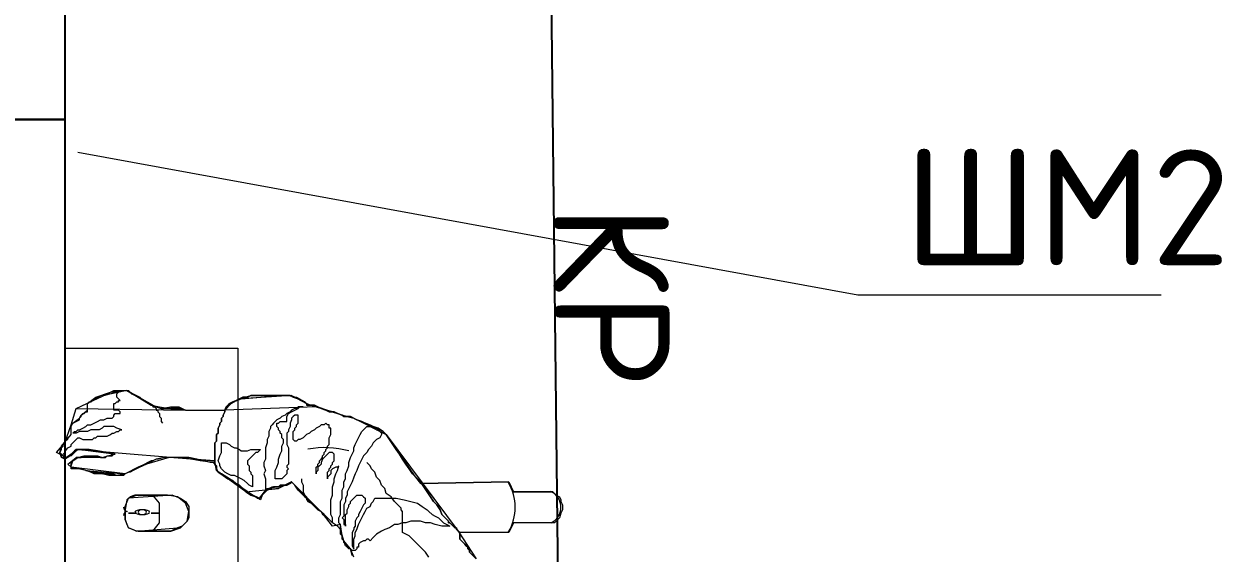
# Model space of a CAD drawing. Header units: millimetres. Extents: x 3050 to 430575, y -569542 to 36130.
# Drawn here: x 313897 to 315200, y -470818 to -470242 of the extents above; entities that cross this region are included whole.
import ezdxf

# ---------------------------------------------------------------- set-up
doc = ezdxf.new("R2010")
doc.units = ezdxf.units.MM
doc.layers.add('PDF _Геометрия', color=7, linetype='Continuous')
doc.layers.add('PDF _Текст', color=7, linetype='Continuous')
doc.styles.add('PDF ISOCPEUR', font='isocpeur.ttf')

# ---------------------------------------------------------------- blocks, each defined once
blk = doc.blocks.new('ТХ3 4 этаж')
at = {"color": 5, "lineweight": 25}
blk.add_line((45400.7, -55766.4), (45434.8, -58730), dxfattribs=at)
at = {"layer": 'PDF _Геометрия', "color": 5, "lineweight": 25}
for points in [[(44349.4, -54125.5), (44349.4, -56643.6), (43006.9, -56643.6), (43006.9, -54125.5)], [(44349.4, -56643.6), (44349.4, -59161.8), (43006.9, -59161.8), (43006.9, -56643.6)]]:
    blk.add_lwpolyline(points, close=True, dxfattribs=at)
at = {"layer": 'PDF _Геометрия', "color": 5, "lineweight": 9}
blk.add_lwpolyline([(44377.8, -56714.7), (46074.8, -57024.8), (46734.8, -57024.8)], dxfattribs=at)
at = {"layer": 'PDF _Геометрия', "color": 5, "lineweight": 0}
for points in [[(44349.4, -57140.9), (44725.9, -57140.9)], [(44974.5, -57591.9), (44971, -57577.7), (44956.8, -57560), (44949.7, -57535.1), (44942.6, -57528), (44931.9, -57520.9), (44914.1, -57503.1), (44885.7, -57478.3), (44857.3, -57449.9), (44850.2, -57439.2), (44843.1, -57432.1), (44832.4, -57439.2), (44814.7, -57442.8), (44793.4, -57446.3), (44786.3, -57453.4), (44779.2, -57460.5), (44775.6, -57471.2), (44757.9, -57460.5), (44736.6, -57446.3), (44708.1, -57425), (44690.4, -57414.4), (44683.3, -57410.8), (44676.2, -57393), (44672.6, -57389.5), (44644.2, -57385.9), (44605.1, -57378.8), (44583.8, -57378.8), (44566.1, -57378.8), (44548.3, -57382.4), (44534.1, -57389.5), (44509.2, -57400.1), (44480.8, -57414.4), (44463.1, -57417.9), (44445.3, -57417.9), (44431.1, -57414.4), (44406.2, -57410.8), (44395.6, -57407.2), (44384.9, -57403.7), (44370.7, -57403.7), (44363.6, -57403.7), (44363.6, -57396.6), (44367.2, -57385.9), (44377.8, -57378.8), (44392, -57375.3), (44409.8, -57375.3), (44427.6, -57378.8), (44431.1, -57378.8), (44456, -57371.7), (44441.8, -57368.2), (44420.5, -57364.6), (44402.7, -57361.1), (44377.8, -57361.1), (44370.7, -57368.2), (44367.2, -57371.7), (44356.5, -57378.8), (44349.4, -57382.4), (44342.3, -57378.8), (44338.8, -57368.2), (44342.3, -57354), (44363.6, -57329.1), (44363.6, -57311.4), (44367.2, -57304.3), (44381.4, -57293.6), (44384.9, -57286.5), (44399.1, -57275.8), (44399.1, -57268.7), (44399.1, -57261.6), (44416.9, -57247.4), (44448.9, -57236.8), (44470.2, -57233.2), (44484.4, -57233.2), (44509.2, -57247.4), (44537.7, -57265.2), (44555.4, -57268.7), (44576.7, -57272.3), (44594.5, -57268.7), (44601.6, -57272.3), (44612.2, -57275.8), (44644.2, -57275.8), (44697.5, -57275.8), (44711.7, -57261.6), (44729.4, -57251), (44754.3, -57243.9), (44789.8, -57243.9), (44818.2, -57243.9), (44836, -57243.9), (44853.8, -57247.4), (44871.5, -57258.1), (44875.1, -57261.6), (44875.1, -57265.2), (44885.7, -57265.2), (44892.8, -57265.2), (44899.9, -57268.7), (44921.2, -57275.8), (44935.4, -57279.4), (44953.2, -57286.5), (44956.8, -57290), (44971, -57290), (44985.2, -57297.1), (44995.8, -57300.7), (45013.6, -57307.8), (45027.8, -57314.9), (45042, -57322), (45045.6, -57325.6), (45049.1, -57329.1), (45088.2, -57385.9), (45109.5, -57417.9), (45123.7, -57435.7), (45315.5, -57432.1), (45326.1, -57453.4), (45411.4, -57453.4), (45418.5, -57460.5), (45425.6, -57464.1), (45429.1, -57471.2), (45429.1, -57474.7), (45432.7, -57481.8), (45432.7, -57492.5), (45429.1, -57499.6), (45425.6, -57510.2), (45418.5, -57517.4), (45414.9, -57520.9), (45411.4, -57520.9), (45326.1, -57520.9), (45315.5, -57542.2), (45208.9, -57542.2), (45208.9, -57549.3), (45208.9, -57556.4), (45219.6, -57567.1), (45226.7, -57574.2), (45230.2, -57581.3), (45230.2, -57584.8), (45244.4, -57599)], [(44978.1, -57595.5), (44971, -57577.7), (44960.3, -57570.6), (44953.2, -57549.3), (44949.7, -57524.5), (44931.9, -57528), (44910.6, -57499.6), (44843.1, -57432.1), (44814.7, -57446.3), (44786.3, -57449.9), (44772.1, -57467.6), (44743.7, -57453.4), (44679.7, -57407.2), (44676.2, -57385.9), (44576.7, -57378.8), (44527, -57393), (44480.8, -57414.4), (44466.6, -57417.9), (44431.1, -57414.4), (44413.3, -57414.4), (44406.2, -57410.8), (44395.6, -57407.2), (44363.6, -57400.1), (44356.5, -57393), (44374.3, -57378.8), (44420.5, -57375.3), (44431.1, -57378.8), (44456, -57371.7), (44377.8, -57361.1), (44353, -57378.8), (44331.7, -57368.2), (44349.4, -57346.9), (44363.6, -57307.8), (44374.3, -57272.3), (44434.7, -57243.9), (44473.7, -57233.2), (44484.4, -57233.2), (44541.2, -57265.2), (44559, -57272.3), (44580.3, -57268.7), (44601.6, -57272.3), (44612.2, -57275.8), (44697.5, -57275.8), (44708.1, -57261.6), (44733, -57251), (44818.2, -57243.9), (44843.1, -57243.9), (44875.1, -57261.6), (44885.7, -57265.2), (44896.4, -57268.7), (44942.6, -57282.9), (44963.9, -57290), (44978.1, -57293.6), (45049.1, -57329.1), (45205.4, -57538.7), (45244.4, -57599)], [(44676.2, -57354), (44676.2, -57389.5), (44665.5, -57389.5), (44651.3, -57385.9), (44637.1, -57382.4), (44619.3, -57378.8), (44601.6, -57378.8), (44583.8, -57378.8), (44566.1, -57378.8), (44551.9, -57382.4), (44548.3, -57382.4), (44541.2, -57385.9), (44537.7, -57385.9), (44530.6, -57389.5), (44523.5, -57393), (44516.3, -57396.6), (44512.8, -57400.1), (44505.7, -57403.7), (44498.6, -57407.2), (44491.5, -57410.8), (44487.9, -57410.8), (44480.8, -57414.4), (44477.3, -57417.9), (44470.2, -57417.9), (44466.6, -57417.9), (44463.1, -57417.9), (44452.4, -57414.4), (44438.2, -57414.4), (44424, -57410.8), (44406.2, -57410.8), (44395.6, -57407.2), (44384.9, -57403.7), (44374.3, -57403.7), (44367.2, -57403.7), (44363.6, -57400.1), (44363.6, -57396.6), (44363.6, -57389.5), (44367.2, -57385.9), (44370.7, -57382.4), (44377.8, -57378.8), (44384.9, -57378.8), (44399.1, -57375.3), (44409.8, -57375.3), (44420.5, -57375.3), (44431.1, -57378.8), (44434.7, -57378.8), (44438.2, -57378.8), (44441.8, -57375.3), (44448.9, -57375.3), (44452.4, -57375.3), (44456, -57371.7), (44459.5, -57371.7), (44441.8, -57368.2), (44420.5, -57364.6), (44395.6, -57361.1), (44377.8, -57361.1), (44374.3, -57361.1), (44374.3, -57364.6), (44370.7, -57368.2), (44367.2, -57371.7), (44363.6, -57375.3), (44360.1, -57375.3), (44356.5, -57378.8), (44353, -57378.8), (44349.4, -57378.8), (44345.9, -57375.3), (44345.9, -57371.7), (44349.4, -57368.2), (44349.4, -57364.6), (44353, -57361.1), (44356.5, -57357.5), (44363.6, -57354), (44363.6, -57350.4), (44367.2, -57346.9), (44370.7, -57343.3), (44374.3, -57339.8), (44377.8, -57336.2), (44381.4, -57336.2), (44388.5, -57339.8), (44399.1, -57339.8), (44409.8, -57339.8), (44413.3, -57336.2), (44416.9, -57336.2), (44420.5, -57332.7), (44424, -57332.7), (44427.6, -57332.7), (44434.7, -57332.7), (44438.2, -57332.7), (44441.8, -57332.7), (44448.9, -57329.1), (44452.4, -57325.6), (44456, -57325.6), (44463.1, -57322), (44466.6, -57322), (44470.2, -57318.5), (44473.7, -57318.5), (44463.1, -57314.9), (44456, -57311.4), (44448.9, -57311.4), (44441.8, -57311.4), (44438.2, -57311.4), (44434.7, -57311.4), (44431.1, -57314.9), (44424, -57318.5), (44420.5, -57318.5), (44413.3, -57318.5), (44406.2, -57318.5), (44399.1, -57322), (44388.5, -57322), (44381.4, -57322), (44374.3, -57325.6), (44367.2, -57325.6), (44370.7, -57322), (44374.3, -57322), (44377.8, -57318.5), (44381.4, -57318.5), (44388.5, -57314.9), (44395.6, -57311.4), (44399.1, -57307.8), (44406.2, -57307.8), (44413.3, -57304.3), (44420.5, -57300.7), (44427.6, -57297.1), (44434.7, -57297.1), (44441.8, -57293.6), (44445.3, -57293.6), (44448.9, -57293.6), (44452.4, -57293.6), (44456, -57290), (44456, -57286.5), (44459.5, -57282.9), (44463.1, -57282.9), (44466.6, -57282.9), (44470.2, -57282.9), (44470.2, -57279.4), (44466.6, -57275.8), (44463.1, -57275.8), (44459.5, -57275.8), (44456, -57275.8), (44456, -57268.7), (44456, -57261.6), (44459.5, -57261.6), (44463.1, -57258.1), (44466.6, -57258.1), (44466.6, -57254.5), (44470.2, -57254.5), (44466.6, -57251), (44463.1, -57247.4), (44463.1, -57243.9), (44463.1, -57240.3), (44466.6, -57236.8), (44473.7, -57233.2), (44487.9, -57233.2), (44491.5, -57236.8), (44498.6, -57240.3), (44505.7, -57243.9), (44512.8, -57247.4), (44519.9, -57254.5), (44527, -57258.1), (44534.1, -57261.6), (44541.2, -57265.2), (44541.2, -57268.7), (44544.8, -57268.7), (44548.3, -57272.3), (44548.3, -57275.8), (44551.9, -57275.8), (44551.9, -57279.4), (44555.4, -57282.9), (44555.4, -57286.5), (44555.4, -57290), (44559, -57293.6), (44559, -57297.1), (44559, -57300.7), (44562.5, -57304.3)], [(44541.2, -57265.2), (44484.4, -57233.2), (44434.7, -57243.9)], [(45244.4, -57599), (45230.2, -57584.8), (45230.2, -57581.3), (45226.7, -57577.7), (45226.7, -57574.2), (45223.1, -57570.6), (45219.6, -57567.1), (45216, -57563.5), (45212.5, -57560), (45208.9, -57556.4), (45208.9, -57552.9), (45208.9, -57545.8), (45208.9, -57542.2), (45205.4, -57538.7), (45201.8, -57535.1), (45201.8, -57531.6), (45198.3, -57531.6), (45194.7, -57528), (45191.2, -57524.5), (45187.6, -57520.9), (45184.1, -57520.9), (45184.1, -57517.4), (45180.5, -57513.8), (45177, -57510.2), (45173.4, -57506.7), (45169.9, -57503.1), (45166.3, -57492.5), (45159.2, -57481.8), (45152.1, -57474.7), (45145, -57464.1), (45137.9, -57453.4), (45130.8, -57442.8), (45123.7, -57432.1), (45113, -57421.5), (45105.9, -57414.4), (45098.8, -57403.7), (45091.7, -57393), (45084.6, -57382.4), (45077.5, -57371.7), (45070.4, -57361.1), (45063.3, -57350.4), (45056.2, -57339.8), (45049.1, -57329.1), (45042, -57322), (45031.3, -57314.9), (45020.7, -57311.4), (45010, -57307.8), (44995.8, -57300.7), (44985.2, -57297.1), (44971, -57290), (44956.8, -57290), (44953.2, -57286.5), (44942.6, -57282.9), (44935.4, -57279.4), (44924.8, -57279.4), (44917.7, -57275.8), (44907, -57272.3), (44899.9, -57268.7), (44892.8, -57265.2), (44878.6, -57265.2), (44875.1, -57261.6), (44871.5, -57258.1), (44864.4, -57254.5), (44857.3, -57251), (44846.7, -57247.4), (44839.6, -57243.9), (44832.4, -57243.9), (44825.3, -57243.9), (44818.2, -57243.9), (44811.1, -57243.9), (44800.5, -57243.9), (44793.4, -57243.9), (44782.7, -57243.9), (44775.6, -57243.9), (44765, -57243.9), (44754.3, -57243.9), (44747.2, -57247.4), (44736.6, -57247.4), (44729.4, -57251), (44722.3, -57254.5), (44715.2, -57258.1), (44708.1, -57261.6), (44701, -57268.7), (44697.5, -57275.8), (44697.5, -57279.4), (44693.9, -57286.5), (44693.9, -57290), (44690.4, -57293.6), (44690.4, -57300.7), (44686.8, -57304.3), (44686.8, -57307.8), (44683.3, -57314.9), (44683.3, -57318.5), (44683.3, -57325.6), (44679.7, -57329.1), (44679.7, -57336.2), (44679.7, -57339.8), (44679.7, -57343.3), (44676.2, -57346.9), (44676.2, -57354), (44676.2, -57357.5), (44676.2, -57361.1), (44676.2, -57368.2), (44676.2, -57371.7), (44676.2, -57375.3), (44676.2, -57378.8), (44676.2, -57382.4), (44676.2, -57389.5), (44676.2, -57393), (44679.7, -57396.6), (44679.7, -57400.1), (44679.7, -57403.7), (44679.7, -57407.2), (44683.3, -57410.8), (44693.9, -57417.9), (44704.6, -57425), (44715.2, -57428.6), (44722.3, -57435.7), (44729.4, -57439.2), (44736.6, -57446.3), (44743.7, -57453.4), (44754.3, -57460.5), (44765, -57464.1), (44768.5, -57467.6), (44772.1, -57467.6), (44775.6, -57464.1), (44779.2, -57460.5), (44782.7, -57457), (44786.3, -57453.4), (44789.8, -57449.9), (44796.9, -57446.3), (44804, -57442.8), (44807.6, -57442.8), (44814.7, -57442.8), (44818.2, -57439.2), (44825.3, -57439.2), (44832.4, -57439.2), (44839.6, -57435.7), (44843.1, -57432.1), (44853.8, -57442.8), (44857.3, -57446.3), (44860.9, -57453.4), (44864.4, -57457), (44871.5, -57464.1), (44875.1, -57467.6), (44878.6, -57474.7), (44875.1, -57467.6), (44871.5, -57464.1), (44864.4, -57457), (44860.9, -57453.4), (44857.3, -57446.3), (44853.8, -57442.8), (44843.1, -57432.1), (44839.6, -57435.7), (44832.4, -57439.2), (44825.3, -57439.2), (44818.2, -57439.2), (44814.7, -57442.8), (44807.6, -57442.8), (44804, -57442.8), (44796.9, -57446.3), (44789.8, -57449.9), (44786.3, -57453.4), (44782.7, -57457), (44779.2, -57460.5), (44775.6, -57464.1), (44772.1, -57467.6), (44768.5, -57467.6), (44765, -57464.1), (44754.3, -57460.5), (44743.7, -57453.4), (44736.6, -57446.3), (44729.4, -57439.2), (44722.3, -57435.7), (44715.2, -57428.6), (44704.6, -57425), (44693.9, -57417.9), (44683.3, -57410.8), (44679.7, -57407.2), (44679.7, -57403.7), (44679.7, -57400.1), (44679.7, -57396.6), (44676.2, -57393), (44676.2, -57389.5), (44676.2, -57382.4), (44676.2, -57378.8), (44676.2, -57375.3), (44676.2, -57371.7), (44676.2, -57368.2), (44676.2, -57361.1), (44676.2, -57357.5), (44676.2, -57354), (44676.2, -57346.9), (44679.7, -57343.3), (44679.7, -57339.8), (44679.7, -57336.2), (44679.7, -57329.1), (44683.3, -57325.6), (44683.3, -57318.5), (44683.3, -57314.9), (44686.8, -57307.8), (44686.8, -57304.3), (44690.4, -57300.7), (44690.4, -57293.6), (44693.9, -57290), (44693.9, -57286.5), (44697.5, -57279.4), (44697.5, -57275.8), (44701, -57268.7), (44708.1, -57261.6), (44715.2, -57258.1), (44722.3, -57254.5), (44729.4, -57251), (44736.6, -57247.4), (44747.2, -57247.4), (44754.3, -57243.9), (44765, -57243.9), (44775.6, -57243.9), (44782.7, -57243.9), (44793.4, -57243.9), (44800.5, -57243.9), (44811.1, -57243.9), (44818.2, -57243.9), (44825.3, -57243.9), (44832.4, -57243.9), (44839.6, -57243.9), (44846.7, -57247.4), (44857.3, -57251), (44864.4, -57254.5), (44871.5, -57258.1), (44875.1, -57261.6), (44878.6, -57265.2), (44892.8, -57265.2), (44899.9, -57268.7), (44907, -57272.3), (44917.7, -57275.8), (44924.8, -57279.4), (44935.4, -57279.4), (44942.6, -57282.9), (44953.2, -57286.5), (44956.8, -57290), (44971, -57290), (44985.2, -57297.1), (44995.8, -57300.7), (45010, -57307.8), (45020.7, -57311.4), (45031.3, -57314.9), (45042, -57322), (45049.1, -57329.1), (45056.2, -57339.8), (45063.3, -57350.4), (45070.4, -57361.1), (45077.5, -57371.7), (45084.6, -57382.4), (45091.7, -57393), (45098.8, -57403.7), (45105.9, -57414.4), (45113, -57421.5), (45123.7, -57432.1), (45130.8, -57442.8), (45137.9, -57453.4), (45145, -57464.1), (45152.1, -57474.7), (45159.2, -57481.8), (45166.3, -57492.5), (45169.9, -57503.1), (45173.4, -57506.7), (45177, -57510.2), (45180.5, -57513.8), (45184.1, -57517.4), (45184.1, -57520.9), (45187.6, -57520.9), (45191.2, -57524.5), (45194.7, -57528), (45198.3, -57531.6), (45201.8, -57531.6), (45201.8, -57535.1), (45205.4, -57538.7), (45208.9, -57542.2), (45208.9, -57545.8), (45208.9, -57552.9), (45208.9, -57556.4), (45212.5, -57560), (45216, -57563.5), (45219.6, -57567.1), (45223.1, -57570.6), (45226.7, -57574.2), (45226.7, -57577.7), (45230.2, -57581.3), (45230.2, -57584.8), (45244.4, -57599)], [(44843.1, -57243.9), (44733, -57251)], [(44374.3, -57272.3), (44612.2, -57275.8), (44559, -57272.3), (44601.6, -57272.3)], [(44896.4, -57268.7), (44697.5, -57275.8)], [(44377.8, -57361.1), (44676.2, -57385.9)], [(44431.1, -57378.8), (44374.3, -57378.8)], [(45141.4, -57595.5), (45134.3, -57584.8), (45127.2, -57577.7), (45116.6, -57567.1), (45109.5, -57560), (45098.8, -57549.3), (45084.6, -57542.2), (45084.6, -57538.7), (45084.6, -57535.1), (45084.6, -57531.6), (45084.6, -57528), (45084.6, -57524.5), (45084.6, -57520.9), (45084.6, -57517.4), (45084.6, -57513.8), (45084.6, -57510.2), (45084.6, -57506.7), (45084.6, -57503.1), (45084.6, -57499.6), (45084.6, -57496), (45081.1, -57492.5), (45081.1, -57488.9), (45077.5, -57485.4), (45066.9, -57474.7), (45059.8, -57464.1), (45049.1, -57457), (45045.6, -57446.3), (45038.4, -57439.2), (45034.9, -57428.6), (45027.8, -57421.5), (45024.2, -57410.8), (45017.1, -57403.7), (45013.6, -57396.6), (45006.5, -57389.5)], [(44406.2, -57410.8), (44431.1, -57414.4), (44395.6, -57407.2), (44480.8, -57414.4), (44363.6, -57400.1)], [(44743.7, -57453.4), (44814.7, -57446.3)], [(44864.4, -57425), (44864.4, -57432.1), (44868, -57439.2), (44868, -57446.3), (44868, -57453.4), (44871.5, -57460.5), (44875.1, -57464.1), (44875.1, -57471.2)], [(45315.5, -57432.1), (45123.7, -57435.7)], [(44562.5, -57538.7), (44509.2, -57538.7), (44580.3, -57538.7), (44601.6, -57531.6), (44615.8, -57517.4), (44619.3, -57496), (44612.2, -57478.3), (44594.5, -57464.1), (44573.2, -57460.5), (44562.5, -57460.5), (44559, -57460.5), (44537.7, -57460.5), (44516.3, -57460.5), (44505.7, -57460.5), (44502.1, -57460.5), (44491.5, -57464.1), (44484.4, -57471.2), (44480.8, -57492.5), (44480.8, -57513.8), (44484.4, -57524.5), (44487.9, -57531.6), (44498.6, -57535.1), (44505.7, -57538.7)], [(44487.9, -57531.6), (44480.8, -57513.8), (44480.8, -57485.4), (44487.9, -57467.6), (44505.7, -57460.5), (44562.5, -57460.5)], [(44583.8, -57460.5), (44487.9, -57467.6)], [(44541.2, -57538.7), (44555.4, -57520.9), (44555.4, -57478.3), (44541.2, -57460.5)], [(45411.4, -57453.4), (45326.1, -57453.4)], [(44487.9, -57499.6), (44505.7, -57499.6), (44487.9, -57499.6)], [(44537.7, -57499.6), (44555.4, -57499.6), (44537.7, -57499.6)], [(45411.4, -57520.9), (45326.1, -57520.9)], [(44580.3, -57538.7), (44505.7, -57538.7), (44594.5, -57531.6)], [(45315.5, -57542.2), (45208.9, -57542.2)]]:
    blk.add_lwpolyline(points, dxfattribs=at)
at = {"layer": 'PDF _Геометрия', "color": 5, "lineweight": 9}
blk.add_lwpolyline([(44349.4, -57140.9), (44725.9, -57140.9), (44725.9, -58668.1), (44349.4, -58668.1)], close=True, dxfattribs=at)
at = {"layer": 'PDF _Геометрия', "color": 5, "lineweight": 0}
for points in [[(44697.5, -57275.8), (44697.5, -57279.4), (44693.9, -57286.5), (44693.9, -57290), (44690.4, -57293.6), (44690.4, -57300.7), (44686.8, -57304.3), (44686.8, -57307.8), (44683.3, -57314.9), (44683.3, -57318.5), (44683.3, -57325.6), (44679.7, -57329.1), (44679.7, -57336.2), (44679.7, -57339.8), (44679.7, -57343.3), (44676.2, -57346.9), (44676.2, -57354), (44676.2, -57357.5), (44676.2, -57361.1), (44676.2, -57364.6), (44676.2, -57371.7), (44676.2, -57375.3), (44676.2, -57382.4), (44676.2, -57385.9), (44676.2, -57389.5), (44665.5, -57389.5), (44651.3, -57385.9), (44637.1, -57382.4), (44619.3, -57378.8), (44601.6, -57378.8), (44583.8, -57378.8), (44566.1, -57378.8), (44551.9, -57382.4), (44548.3, -57382.4), (44541.2, -57385.9), (44537.7, -57385.9), (44530.6, -57389.5), (44523.5, -57393), (44516.3, -57396.6), (44512.8, -57400.1), (44505.7, -57403.7), (44498.6, -57407.2), (44491.5, -57410.8), (44487.9, -57410.8), (44480.8, -57414.4), (44477.3, -57417.9), (44470.2, -57417.9), (44466.6, -57417.9), (44463.1, -57417.9), (44452.4, -57414.4), (44438.2, -57414.4), (44424, -57410.8), (44406.2, -57410.8), (44395.6, -57407.2), (44384.9, -57403.7), (44374.3, -57403.7), (44367.2, -57403.7), (44363.6, -57400.1), (44363.6, -57396.6), (44363.6, -57389.5), (44367.2, -57385.9), (44370.7, -57382.4), (44377.8, -57378.8), (44384.9, -57378.8), (44399.1, -57375.3), (44409.8, -57375.3), (44420.5, -57375.3), (44431.1, -57378.8), (44434.7, -57378.8), (44438.2, -57378.8), (44441.8, -57375.3), (44448.9, -57375.3), (44452.4, -57375.3), (44456, -57371.7), (44459.5, -57371.7), (44441.8, -57368.2), (44420.5, -57364.6), (44395.6, -57361.1), (44377.8, -57361.1), (44374.3, -57361.1), (44370.7, -57364.6), (44367.2, -57368.2), (44367.2, -57371.7), (44360.1, -57375.3), (44356.5, -57378.8), (44353, -57378.8), (44349.4, -57382.4), (44345.9, -57378.8), (44342.3, -57378.8), (44342.3, -57375.3), (44342.3, -57371.7), (44338.8, -57368.2), (44342.3, -57361.1), (44342.3, -57357.5), (44345.9, -57354), (44345.9, -57350.4), (44349.4, -57346.9), (44349.4, -57343.3), (44353, -57339.8), (44356.5, -57339.8), (44356.5, -57336.2), (44360.1, -57332.7), (44363.6, -57329.1), (44363.6, -57325.6), (44363.6, -57322), (44363.6, -57318.5), (44363.6, -57314.9), (44363.6, -57311.4), (44363.6, -57307.8), (44367.2, -57304.3), (44381.4, -57297.1), (44381.4, -57293.6), (44384.9, -57290), (44384.9, -57286.5), (44388.5, -57282.9), (44392, -57282.9), (44395.6, -57279.4), (44399.1, -57279.4), (44399.1, -57275.8), (44399.1, -57272.3), (44399.1, -57268.7), (44399.1, -57265.2), (44399.1, -57261.6), (44402.7, -57258.1), (44406.2, -57258.1), (44409.8, -57254.5), (44416.9, -57251), (44420.5, -57247.4), (44427.6, -57247.4), (44434.7, -57243.9), (44441.8, -57240.3), (44448.9, -57236.8), (44456, -57233.2), (44463.1, -57233.2), (44470.2, -57233.2), (44477.3, -57233.2), (44480.8, -57233.2), (44487.9, -57233.2), (44495, -57240.3), (44505.7, -57243.9), (44516.3, -57251), (44527, -57258.1), (44537.7, -57265.2), (44548.3, -57268.7), (44559, -57272.3), (44573.2, -57272.3), (44580.3, -57268.7), (44583.8, -57268.7), (44587.4, -57268.7), (44590.9, -57268.7), (44594.5, -57268.7), (44598, -57268.7), (44605.1, -57272.3), (44612.2, -57275.8), (44622.9, -57275.8), (44633.6, -57275.8), (44644.2, -57275.8), (44654.9, -57275.8), (44665.5, -57275.8), (44676.2, -57275.8), (44686.8, -57275.8)], [(44697.5, -57275.8), (44697.5, -57279.4), (44693.9, -57286.5), (44693.9, -57290), (44690.4, -57293.6), (44690.4, -57300.7), (44686.8, -57304.3), (44686.8, -57307.8), (44683.3, -57314.9), (44683.3, -57318.5), (44683.3, -57325.6), (44679.7, -57329.1), (44679.7, -57336.2), (44679.7, -57339.8), (44679.7, -57343.3), (44676.2, -57346.9), (44676.2, -57354), (44676.2, -57357.5), (44676.2, -57361.1), (44676.2, -57364.6), (44676.2, -57371.7), (44676.2, -57375.3), (44676.2, -57382.4), (44676.2, -57385.9), (44676.2, -57389.5), (44665.5, -57389.5), (44651.3, -57385.9), (44637.1, -57382.4), (44619.3, -57378.8), (44601.6, -57378.8), (44583.8, -57378.8), (44566.1, -57378.8), (44551.9, -57382.4), (44548.3, -57382.4), (44541.2, -57385.9), (44537.7, -57385.9), (44530.6, -57389.5), (44523.5, -57393), (44516.3, -57396.6), (44512.8, -57400.1), (44505.7, -57403.7), (44498.6, -57407.2), (44491.5, -57410.8), (44487.9, -57410.8), (44480.8, -57414.4), (44477.3, -57417.9), (44470.2, -57417.9), (44466.6, -57417.9), (44463.1, -57417.9), (44452.4, -57414.4), (44438.2, -57414.4), (44424, -57410.8), (44406.2, -57410.8), (44395.6, -57407.2), (44384.9, -57403.7), (44374.3, -57403.7), (44367.2, -57403.7), (44363.6, -57400.1), (44363.6, -57396.6), (44363.6, -57389.5), (44367.2, -57385.9), (44370.7, -57382.4), (44377.8, -57378.8), (44384.9, -57378.8), (44399.1, -57375.3), (44409.8, -57375.3), (44420.5, -57375.3), (44431.1, -57378.8), (44434.7, -57378.8), (44438.2, -57378.8), (44441.8, -57375.3), (44448.9, -57375.3), (44452.4, -57375.3), (44456, -57371.7), (44459.5, -57371.7), (44441.8, -57368.2), (44420.5, -57364.6), (44395.6, -57361.1), (44377.8, -57361.1), (44374.3, -57361.1), (44370.7, -57364.6), (44367.2, -57368.2), (44367.2, -57371.7), (44360.1, -57375.3), (44356.5, -57378.8), (44353, -57378.8), (44349.4, -57382.4), (44345.9, -57378.8), (44342.3, -57378.8), (44342.3, -57375.3), (44342.3, -57371.7), (44338.8, -57368.2), (44342.3, -57361.1), (44342.3, -57357.5), (44345.9, -57354), (44345.9, -57350.4), (44349.4, -57346.9), (44349.4, -57343.3), (44353, -57339.8), (44356.5, -57339.8), (44356.5, -57336.2), (44360.1, -57332.7), (44363.6, -57329.1), (44363.6, -57325.6), (44363.6, -57322), (44363.6, -57318.5), (44363.6, -57314.9), (44363.6, -57311.4), (44363.6, -57307.8), (44367.2, -57304.3), (44381.4, -57297.1), (44381.4, -57293.6), (44384.9, -57290), (44384.9, -57286.5), (44388.5, -57282.9), (44392, -57282.9), (44395.6, -57279.4), (44399.1, -57279.4), (44399.1, -57275.8), (44399.1, -57272.3), (44399.1, -57268.7), (44399.1, -57265.2), (44399.1, -57261.6), (44402.7, -57258.1), (44406.2, -57258.1), (44409.8, -57254.5), (44416.9, -57251), (44420.5, -57247.4), (44427.6, -57247.4), (44434.7, -57243.9), (44441.8, -57240.3), (44448.9, -57236.8), (44456, -57233.2), (44463.1, -57233.2), (44470.2, -57233.2), (44477.3, -57233.2), (44480.8, -57233.2), (44487.9, -57233.2), (44495, -57240.3), (44505.7, -57243.9), (44516.3, -57251), (44527, -57258.1), (44537.7, -57265.2), (44548.3, -57268.7), (44559, -57272.3), (44573.2, -57272.3), (44580.3, -57268.7), (44583.8, -57268.7), (44587.4, -57268.7), (44590.9, -57268.7), (44594.5, -57268.7), (44598, -57268.7), (44605.1, -57272.3), (44612.2, -57275.8), (44622.9, -57275.8), (44633.6, -57275.8), (44644.2, -57275.8), (44654.9, -57275.8), (44665.5, -57275.8), (44676.2, -57275.8), (44686.8, -57275.8)], [(44931.9, -57520.9), (44931.9, -57510.2), (44928.3, -57503.1), (44928.3, -57471.2), (44931.9, -57460.5), (44931.9, -57453.4), (44931.9, -57442.8), (44935.4, -57432.1), (44935.4, -57425), (44939, -57414.4), (44942.6, -57407.2), (44946.1, -57396.6), (44942.6, -57400.1), (44939, -57400.1), (44931.9, -57403.7), (44928.3, -57407.2), (44928.3, -57414.4), (44924.8, -57417.9), (44921.2, -57421.5), (44921.2, -57425), (44921.2, -57421.5), (44921.2, -57417.9), (44921.2, -57414.4), (44921.2, -57410.8), (44924.8, -57407.2), (44924.8, -57403.7), (44928.3, -57400.1), (44928.3, -57396.6), (44931.9, -57393), (44931.9, -57389.5), (44935.4, -57385.9), (44935.4, -57382.4), (44935.4, -57378.8), (44935.4, -57375.3), (44935.4, -57371.7), (44931.9, -57368.2), (44928.3, -57368.2), (44924.8, -57368.2), (44921.2, -57371.7), (44917.7, -57375.3), (44914.1, -57378.8), (44910.6, -57382.4), (44907, -57389.5), (44907, -57393), (44903.5, -57396.6), (44899.9, -57400.1), (44899.9, -57403.7), (44899.9, -57407.2), (44896.4, -57410.8), (44896.4, -57414.4), (44896.4, -57410.8), (44896.4, -57407.2), (44896.4, -57403.7), (44896.4, -57400.1), (44899.9, -57396.6), (44899.9, -57393), (44903.5, -57389.5), (44903.5, -57385.9), (44907, -57382.4), (44910.6, -57378.8), (44910.6, -57375.3), (44914.1, -57371.7), (44914.1, -57368.2), (44917.7, -57364.6), (44917.7, -57361.1), (44921.2, -57357.5), (44921.2, -57354), (44924.8, -57350.4), (44924.8, -57346.9), (44924.8, -57343.3), (44924.8, -57339.8), (44924.8, -57336.2), (44928.3, -57329.1), (44928.3, -57325.6), (44928.3, -57322), (44928.3, -57318.5), (44928.3, -57314.9), (44924.8, -57314.9), (44924.8, -57311.4), (44924.8, -57307.8), (44921.2, -57307.8), (44917.7, -57304.3), (44914.1, -57307.8), (44907, -57307.8), (44903.5, -57311.4), (44896.4, -57314.9), (44892.8, -57318.5), (44885.7, -57322), (44882.2, -57325.6), (44875.1, -57329.1), (44871.5, -57332.7), (44868, -57336.2), (44860.9, -57339.8), (44857.3, -57339.8), (44853.8, -57343.3), (44850.2, -57343.3), (44846.7, -57339.8), (44846.7, -57336.2), (44846.7, -57332.7), (44846.7, -57329.1), (44846.7, -57322), (44850.2, -57318.5), (44850.2, -57314.9), (44853.8, -57311.4), (44853.8, -57307.8), (44857.3, -57304.3), (44857.3, -57300.7), (44857.3, -57297.1), (44857.3, -57293.6), (44857.3, -57290), (44857.3, -57286.5), (44850.2, -57286.5), (44846.7, -57290), (44843.1, -57293.6), (44843.1, -57297.1), (44839.6, -57304.3), (44839.6, -57307.8), (44839.6, -57311.4), (44836, -57318.5), (44836, -57322), (44832.4, -57325.6), (44832.4, -57332.7), (44832.4, -57336.2), (44832.4, -57339.8), (44832.4, -57346.9), (44832.4, -57350.4), (44836, -57357.5), (44836, -57361.1), (44836, -57368.2), (44836, -57371.7), (44836, -57378.8), (44836, -57382.4), (44836, -57389.5), (44836, -57393), (44832.4, -57396.6), (44832.4, -57400.1), (44836, -57403.7), (44832.4, -57407.2), (44832.4, -57410.8), (44832.4, -57414.4), (44828.9, -57417.9), (44821.8, -57425), (44814.7, -57425), (44811.1, -57425), (44807.6, -57425), (44807.6, -57421.5), (44807.6, -57417.9), (44807.6, -57410.8), (44807.6, -57407.2), (44811.1, -57400.1), (44814.7, -57389.5), (44814.7, -57382.4), (44818.2, -57371.7), (44821.8, -57364.6), (44821.8, -57354), (44825.3, -57346.9), (44825.3, -57339.8), (44821.8, -57336.2), (44821.8, -57332.7), (44821.8, -57329.1), (44818.2, -57325.6), (44818.2, -57322), (44814.7, -57318.5), (44814.7, -57314.9), (44811.1, -57311.4), (44811.1, -57307.8), (44811.1, -57304.3), (44814.7, -57304.3), (44818.2, -57300.7), (44821.8, -57300.7), (44825.3, -57300.7), (44832.4, -57300.7), (44832.4, -57293.6), (44832.4, -57290), (44836, -57282.9), (44843.1, -57279.4), (44850.2, -57275.8), (44857.3, -57272.3), (44860.9, -57268.7), (44868, -57268.7), (44864.4, -57268.7), (44857.3, -57268.7), (44853.8, -57272.3), (44850.2, -57272.3), (44843.1, -57275.8), (44839.6, -57279.4), (44832.4, -57282.9), (44828.9, -57286.5), (44821.8, -57290), (44818.2, -57293.6), (44811.1, -57297.1), (44807.6, -57300.7), (44804, -57304.3), (44800.5, -57307.8), (44796.9, -57311.4), (44796.9, -57314.9), (44793.4, -57322), (44793.4, -57332.7), (44789.8, -57339.8), (44789.8, -57346.9), (44786.3, -57357.5), (44786.3, -57364.6), (44786.3, -57371.7), (44786.3, -57382.4), (44782.7, -57389.5), (44782.7, -57396.6), (44786.3, -57407.2), (44782.7, -57414.4), (44786.3, -57425), (44786.3, -57432.1), (44786.3, -57439.2), (44786.3, -57449.9), (44789.8, -57446.3), (44793.4, -57446.3), (44800.5, -57442.8), (44807.6, -57442.8), (44814.7, -57442.8), (44821.8, -57439.2), (44832.4, -57439.2), (44843.1, -57432.1), (44853.8, -57442.8), (44857.3, -57446.3), (44860.9, -57453.4), (44864.4, -57457), (44871.5, -57464.1), (44875.1, -57467.6), (44878.6, -57474.7), (44885.7, -57478.3), (44889.3, -57481.8), (44896.4, -57488.9), (44899.9, -57492.5), (44907, -57496), (44910.6, -57503.1), (44917.7, -57506.7), (44921.2, -57510.2), (44928.3, -57517.4)], [(44974.5, -57581.3), (44971, -57577.7), (44967.4, -57577.7), (44963.9, -57574.2), (44963.9, -57570.6), (44960.3, -57567.1), (44956.8, -57563.5), (44956.8, -57560), (44953.2, -57556.4), (44953.2, -57552.9), (44953.2, -57549.3), (44949.7, -57545.8), (44949.7, -57542.2), (44949.7, -57538.7), (44949.7, -57535.1), (44949.7, -57528), (44949.7, -57524.5), (44946.1, -57520.9), (44946.1, -57513.8), (44946.1, -57510.2), (44949.7, -57503.1), (44949.7, -57496), (44949.7, -57488.9), (44949.7, -57481.8), (44949.7, -57474.7), (44953.2, -57467.6), (44953.2, -57457), (44953.2, -57449.9), (44956.8, -57442.8), (44956.8, -57432.1), (44960.3, -57425), (44960.3, -57414.4), (44963.9, -57407.2), (44967.4, -57396.6), (44967.4, -57389.5), (44971, -57378.8), (44974.5, -57371.7), (44978.1, -57364.6), (44978.1, -57357.5), (44981.6, -57350.4), (44985.2, -57343.3), (44988.7, -57336.2), (44992.3, -57329.1), (44995.8, -57322), (44999.4, -57318.5), (45002.9, -57314.9), (45006.5, -57311.4), (45010, -57311.4), (45017.1, -57311.4), (45024.2, -57314.9), (45027.8, -57318.5), (45031.3, -57318.5), (45034.9, -57322), (45038.4, -57325.6), (45038.4, -57329.1), (45034.9, -57336.2), (45027.8, -57339.8), (45020.7, -57346.9), (45017.1, -57354), (45010, -57361.1), (45006.5, -57368.2), (44999.4, -57375.3), (44995.8, -57382.4), (44992.3, -57389.5), (44988.7, -57396.6), (44985.2, -57407.2), (44981.6, -57414.4), (44978.1, -57421.5), (44974.5, -57432.1), (44971, -57439.2), (44967.4, -57446.3), (44963.9, -57453.4), (44963.9, -57460.5), (44960.3, -57467.6), (44960.3, -57474.7), (44956.8, -57481.8), (44956.8, -57488.9), (44956.8, -57496), (44956.8, -57499.6), (44956.8, -57506.7), (44953.2, -57510.2), (44956.8, -57513.8), (44956.8, -57517.4), (44956.8, -57520.9), (44956.8, -57524.5), (44960.3, -57524.5), (44960.3, -57528), (44960.3, -57520.9), (44960.3, -57517.4), (44960.3, -57513.8), (44960.3, -57506.7), (44960.3, -57503.1), (44963.9, -57499.6), (44963.9, -57496), (44963.9, -57492.5), (44967.4, -57485.4), (44967.4, -57481.8), (44971, -57478.3), (44971, -57474.7), (44974.5, -57471.2), (44978.1, -57467.6), (44981.6, -57464.1), (44985.2, -57460.5), (44995.8, -57460.5), (44999.4, -57464.1), (45002.9, -57467.6), (45002.9, -57471.2), (45002.9, -57478.3), (44999.4, -57481.8), (44995.8, -57488.9), (44992.3, -57496), (44988.7, -57503.1), (44988.7, -57506.7), (44985.2, -57510.2), (44981.6, -57517.4), (44981.6, -57520.9), (44981.6, -57528), (44978.1, -57531.6), (44978.1, -57535.1), (44974.5, -57542.2), (44974.5, -57545.8), (44974.5, -57552.9), (44974.5, -57556.4), (44974.5, -57560), (44974.5, -57567.1), (44974.5, -57570.6), (44978.1, -57577.7), (44978.1, -57570.6), (44978.1, -57563.5), (44978.1, -57556.4), (44981.6, -57549.3), (44981.6, -57542.2), (44985.2, -57535.1), (44988.7, -57524.5), (44992.3, -57517.4), (44995.8, -57510.2), (44999.4, -57503.1), (45002.9, -57496), (45006.5, -57488.9), (45013.6, -57485.4), (45017.1, -57478.3), (45020.7, -57474.7), (45024.2, -57467.6), (45038.4, -57467.6), (45056.2, -57467.6), (45070.4, -57467.6), (45088.2, -57471.2), (45102.4, -57474.7), (45116.6, -57478.3), (45127.2, -57485.4), (45137.9, -57492.5), (45141.4, -57496), (45148.5, -57503.1), (45155.7, -57506.7), (45162.8, -57510.2), (45169.9, -57517.4), (45173.4, -57520.9), (45180.5, -57524.5), (45187.6, -57528), (45184.1, -57528), (45177, -57528), (45173.4, -57528), (45169.9, -57528), (45155.7, -57524.5), (45145, -57520.9), (45134.3, -57520.9), (45123.7, -57517.4), (45113, -57517.4), (45102.4, -57517.4), (45091.7, -57520.9), (45084.6, -57520.9), (45074, -57524.5), (45066.9, -57524.5), (45056.2, -57531.6), (45045.6, -57535.1), (45038.4, -57538.7), (45027.8, -57545.8), (45020.7, -57552.9), (45013.6, -57560), (45010, -57556.4), (45006.5, -57556.4), (45002.9, -57560), (44999.4, -57560), (44992.3, -57563.5), (44988.7, -57567.1), (44988.7, -57570.6), (44988.7, -57574.2), (44985.2, -57574.2), (44985.2, -57577.7), (44981.6, -57581.3), (44978.1, -57581.3)], [(44757.9, -57442.8), (44750.8, -57439.2), (44747.2, -57435.7), (44740.1, -57428.6), (44733, -57425), (44725.9, -57421.5), (44718.8, -57417.9), (44711.7, -57417.9), (44704.6, -57414.4), (44697.5, -57410.8), (44693.9, -57407.2), (44690.4, -57403.7), (44686.8, -57396.6), (44686.8, -57393), (44683.3, -57385.9), (44686.8, -57375.3), (44690.4, -57368.2), (44690.4, -57346.9), (44693.9, -57346.9), (44701, -57346.9), (44708.1, -57350.4), (44711.7, -57354), (44718.8, -57357.5), (44722.3, -57357.5), (44729.4, -57361.1), (44733, -57364.6), (44736.6, -57364.6), (44740.1, -57364.6), (44747.2, -57364.6), (44754.3, -57361.1), (44761.4, -57361.1), (44765, -57361.1), (44772.1, -57361.1), (44775.6, -57361.1), (44772.1, -57364.6), (44768.5, -57368.2), (44765, -57368.2), (44757.9, -57375.3), (44754.3, -57378.8), (44750.8, -57382.4), (44747.2, -57385.9), (44747.2, -57393), (44750.8, -57396.6), (44750.8, -57400.1), (44750.8, -57403.7), (44750.8, -57407.2), (44754.3, -57410.8), (44754.3, -57414.4), (44757.9, -57417.9), (44757.9, -57421.5), (44757.9, -57425), (44757.9, -57428.6), (44757.9, -57432.1), (44757.9, -57435.7), (44757.9, -57439.2)], [(44480.8, -57499.6), (44480.8, -57485.4), (44487.9, -57467.6), (44505.7, -57460.5), (44562.5, -57460.5), (44583.8, -57460.5), (44601.6, -57467.6), (44612.2, -57474.7), (44619.3, -57485.4), (44619.3, -57499.6), (44619.3, -57510.2), (44615.8, -57517.4), (44605.1, -57528), (44594.5, -57531.6), (44580.3, -57538.7), (44559, -57538.7), (44505.7, -57538.7), (44487.9, -57531.6), (44480.8, -57513.8)]]:
    blk.add_lwpolyline(points, close=True, dxfattribs=at)
blk.add_lwpolyline([(44477.3, -57487.2, 0.413965), (44486.2, -57496, 0.413965), (44477.3, -57504.9)], format="xyb", dxfattribs=at)
for centre, radius, start, end in [((44915.8, -57542.8), 185.5, 73.8484, 101.5704), ((45225, -57487.1), 104.6, 329.1049, 31.2703), ((45391.7, -57487.1), 37.4, 295.0274, 65.29)]:
    blk.add_arc(centre, radius, start, end, dxfattribs=at)
for points in [[(44518.1, -57492.5), (44509.3, -57492.5), (44502.1, -57494.9), (44502.1, -57497.8)], [(44502.1, -57497.8), (44502.1, -57500.8), (44509.3, -57503.1), (44518.1, -57503.1)], [(44518.1, -57492.5), (44513.2, -57492.5), (44509.2, -57494.9), (44509.2, -57497.8)], [(44509.2, -57497.8), (44509.2, -57500.8), (44513.2, -57503.1), (44518.1, -57503.1)], [(44534.1, -57497.8), (44534.1, -57494.9), (44526.9, -57492.5), (44518.1, -57492.5)], [(44527, -57497.8), (44527, -57494.9), (44523, -57492.5), (44518.1, -57492.5)], [(44518.1, -57503.1), (44526.9, -57503.1), (44534.1, -57500.8), (44534.1, -57497.8)], [(44518.1, -57503.1), (44523, -57503.1), (44527, -57500.8), (44527, -57497.8)]]:
    blk.add_open_spline(points, degree=3, dxfattribs=at)
at = {"layer": 'PDF _Текст', "color": 5, "lineweight": 30, "insert": (46174.8, -56834.7), "char_height": 251.7, "attachment_point": 4, "style": 'PDF ISOCPEUR'}
blk.add_mtext('ШМ2', dxfattribs=at)
at = {"layer": 'PDF _Текст', "color": 5, "lineweight": 30, "insert": (45538.9, -56826.7), "char_height": 251.7, "attachment_point": 4, "rotation": 270, "style": 'PDF ISOCPEUR'}
blk.add_mtext('КР', dxfattribs=at)

msp = doc.modelspace()

# ---------------------------------------------------------------- block references
at = {"xscale": 0.5, "yscale": 0.5, "zscale": 0.5}
msp.add_blockref('ТХ3 4 этаж', (291766.25, -442024.29), dxfattribs=at)

doc.saveas('drawing.dxf')
